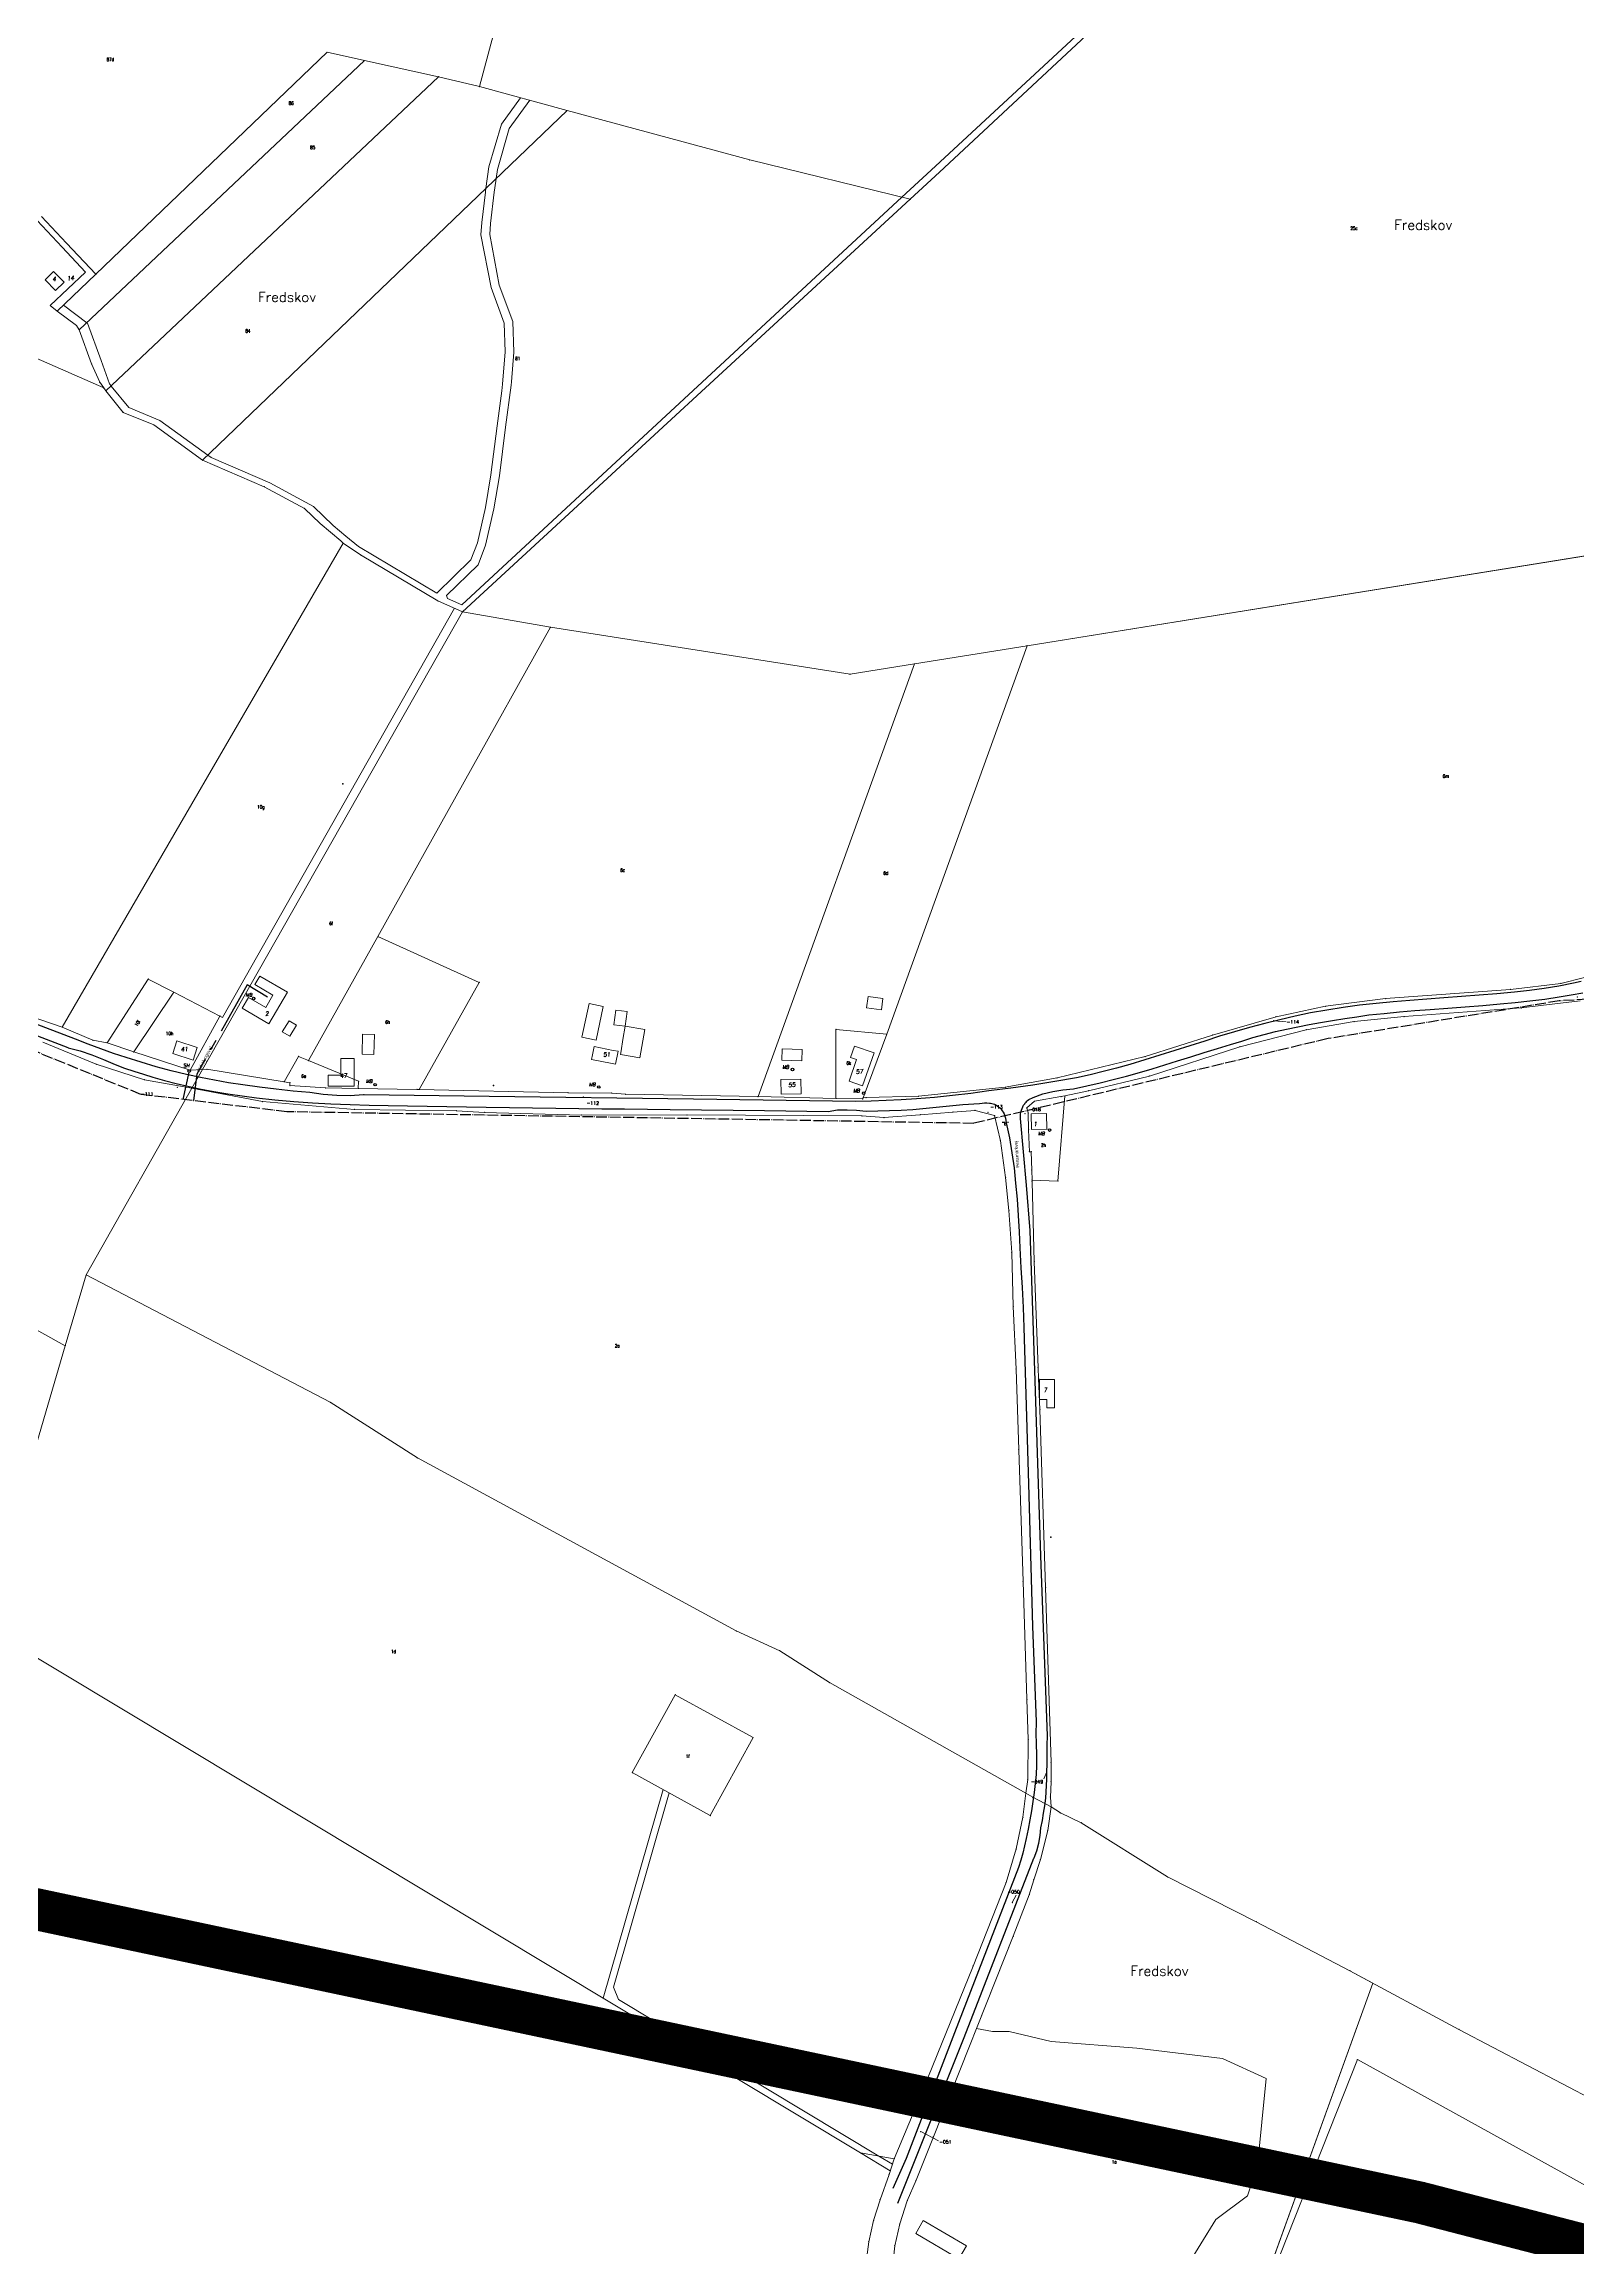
# Model space of a CAD drawing. Header units: millimetres. Extents: x 672113 to 680957, y 6130092 to 6137781.
# Drawn here: x 675608 to 676522, y 6132027 to 6133341 of the extents above; entities that cross this region are included whole.
import ezdxf

# ---------------------------------------------------------------- set-up
doc = ezdxf.new("R2010")
doc.units = ezdxf.units.MM
doc.header["$LTSCALE"] = 0.5
doc.linetypes.add('CENTERX2', pattern=[101.6, 63.5, -12.7, 12.7, -12.7])
doc.linetypes.add('VVS3', pattern=[16, 12.8, -1.6, 0, -1.6])
for name, color, linetype, lineweight in [('ADMN_GR', 1, 'Continuous', 5), ('bygning', 1, 'Continuous', 5), ('FREDSKOV', 1, 'Continuous', 5), ('FRSKOV_L', 1, 'Continuous', 5), ('OPTAGETVEJ', 1, 'Continuous', 5), ('skel', 142, 'Continuous', 5), ('SKELKREDS', 1, 'Continuous', 5), ('SKELPKT', 1, 'Continuous', 5), ('SKOV_TEKST', 1, 'Continuous', 5), ('STORMFALD', 1, 'Continuous', 5)]:
    doc.layers.add(name, color=color, linetype=linetype, lineweight=lineweight)
for name, color, linetype, lineweight, plot in [('FIKS_PILE', 9, 'Continuous', 5, False), ('FIKS_TEKST', 6, 'Continuous', 5, False), ('FIKSPUNKT', 1, 'Continuous', 5, False)]:
    doc.layers.add(name, color=color, linetype=linetype, lineweight=lineweight, plot=plot)
for name, color, linetype in [('Forsyningsområde', 100, 'Continuous'), ('Husnr', 3, 'Continuous'), ('MATRNR', 12, 'Continuous'), ('SL-Hovedvandledninger', 6, 'CENTERX2'), ('TF_V_---_Stikledning', 150, 'VVS3'), ('TF_V_---_Stophane', 3, 'Continuous'), ('TF_V_---_Tekst', 1, 'Continuous'), ('Vej', 7, 'Continuous'), ('Vejnavn', 9, 'Continuous')]:
    doc.layers.add(name, color=color, linetype=linetype)
doc.styles.add('Ariel', font='arial.ttf')
doc.styles.add('ROMANS', font='ROMANS')
doc.styles.get("Standard").update_dxf_attribs({"font": 'romans.shx', "width": 0.75})

# ---------------------------------------------------------------- blocks, each defined once
blk = doc.blocks.new('270554_270554.DWG_FMEBLOCK49')
at = {"layer": 'FIKS_PILE', "color": 6}
blk.add_line((5.3, -2.8), (-5.3, 2.8), dxfattribs=at)
blk = doc.blocks.new('270554_270554.DWG_FMEBLOCK50')
at = {"layer": 'FIKS_PILE', "color": 6}
blk.add_line((1.1, 2.2), (-1.1, -2.2), dxfattribs=at)
blk = doc.blocks.new('270557_270557.DWG_FMEBLOCK3')
at = {"layer": 'FIKS_PILE', "color": 6}
blk.add_line((3.7, -0.3), (-3.7, 0.3), dxfattribs=at)
blk = doc.blocks.new('270557_270557.DWG_FMEBLOCK5')
at = {"layer": 'FIKS_PILE', "color": 6}
blk.add_line((-0.9, -2.1), (0.9, 2.1), dxfattribs=at)

msp = doc.modelspace()

# ---------------------------------------------------------------- linework, layer by layer
at = {"layer": 'ADMN_GR', "color": 220}
for p, q in [((676238, 6133353.8), (676141.9, 6133264.2)), ((676238, 6133353.8), (676141.9, 6133264.2)), ((676141.9, 6133264.2), (676124.5, 6133248)), ((676141.9, 6133264.2), (676124.5, 6133248)), ((676124.5, 6133248), (675857.6, 6133002.1)), ((676124.5, 6133248), (675857.6, 6133002.1)), ((675857.6, 6133002.1), (675702.6, 6132729.4)), ((675857.6, 6133002.1), (675702.6, 6132729.4)), ((675696.3, 6132718.2), (675633.3, 6132606.9)), ((675696.3, 6132718.2), (675633.3, 6132606.9)), ((675702.6, 6132729.4), (675696.3, 6132718.2)), ((675702.6, 6132729.4), (675696.3, 6132718.2)), ((675633.3, 6132606.9), (675778.8, 6132531)), ((675633.3, 6132606.9), (675778.8, 6132531)), ((675778.8, 6132531), (675830.7, 6132497.8)), ((675778.8, 6132531), (675830.7, 6132497.8)), ((675830.7, 6132497.8), (676020.8, 6132394.7)), ((675830.7, 6132497.8), (676020.8, 6132394.7)), ((676020.8, 6132394.7), (676046.7, 6132382.9)), ((676020.8, 6132394.7), (676046.7, 6132382.9)), ((676046.7, 6132382.9), (676076.4, 6132363.9)), ((676046.7, 6132382.9), (676076.4, 6132363.9)), ((676076.4, 6132363.9), (676193.4, 6132297.9)), ((676076.4, 6132363.9), (676193.4, 6132297.9)), ((676193.4, 6132297.9), (676197.5, 6132295.5)), ((676193.4, 6132297.9), (676197.5, 6132295.5)), ((676197.5, 6132295.5), (676208.4, 6132289.8)), ((676197.5, 6132295.5), (676208.4, 6132289.8)), ((676208.4, 6132289.8), (676214, 6132286.2)), ((676208.4, 6132289.8), (676214, 6132286.2)), ((676214, 6132286.2), (676226.4, 6132280.3)), ((676214, 6132286.2), (676226.4, 6132280.3)), ((676226.4, 6132280.3), (676277.8, 6132248.1)), ((676226.4, 6132280.3), (676277.8, 6132248.1)), ((676277.8, 6132248.1), (676330.7, 6132221.3)), ((676277.8, 6132248.1), (676330.7, 6132221.3)), ((676330.7, 6132221.3), (676386.5, 6132192.1)), ((676330.7, 6132221.3), (676386.5, 6132192.1)), ((676386.5, 6132192.1), (676451.5, 6132157.2)), ((676386.5, 6132192.1), (676451.5, 6132157.2)), ((676451.5, 6132157.2), (676533.2, 6132114.1)), ((676451.5, 6132157.2), (676533.2, 6132114.1))]:
    msp.add_line(p, q, dxfattribs=at)
at = {"layer": 'bygning'}
for points in [[(675613.9, 6133204.9, 31.9), (675608.9, 6133199.9, 31.9), (675615.1, 6133193.6, 31.9), (675620.1, 6133198.6, 31.9)], [(675726.3, 6132765.9, 36.2), (675742.2, 6132756.6, 36.2), (675753.2, 6132775.4, 36.2), (675736.8, 6132785, 36.2), (675733.9, 6132780, 36.2), (675744.6, 6132773.7, 36.2), (675740.3, 6132766.2, 36.6), (675730, 6132772.2, 36.6)], [(676099.3, 6132772.9, 36.6), (676098.4, 6132766.1, 36.6), (676107.3, 6132764.9, 36.6), (676108.2, 6132771.7, 36.6)], [(675750.2, 6132751.7, 35.7), (675754.6, 6132749.1, 35.7), (675758.6, 6132755.7, 35.7), (675754.2, 6132758.3, 35.7)], [(675937.3, 6132746.7, 39.9), (675941.5, 6132766.8, 39.9), (675933.1, 6132768.6, 39.5), (675928.8, 6132748.5, 39.5)], [(675947.8, 6132756, 38.8), (675954.5, 6132755.1, 39.2), (675955.7, 6132763.8, 38.8), (675949, 6132764.7, 38.8)], [(675697, 6132734.9, 40.6), (675699.5, 6132742.5, 40.6), (675687.3, 6132746.4, 38.6), (675684.9, 6132738.8, 38.8)], [(675798, 6132750.3, 37.4), (675797.7, 6132738.5, 37.4), (675804.7, 6132738.2, 37.4), (675805.1, 6132750.1, 37.4)], [(675963.3, 6132736.2, 40.3), (675966.2, 6132753.1, 40.3), (675954.5, 6132755.1, 39.2), (675953.2, 6132747.2, 39.2), (675952.1, 6132740.5, 39.2), (675951.7, 6132738.2, 39.2)], [(675777.6, 6132719.3, 38.4), (675793, 6132719.3, 38.5), (675793, 6132735.8, 37.2), (675785, 6132735.8, 37.3), (675785, 6132726, 37.8), (675777.6, 6132726, 37.8)], [(675945.9, 6132733.1, 39.9), (675948.7, 6132732.5, 39.9), (675950.3, 6132740.2, 39.9), (675947.4, 6132740.7, 39.9), (675936.1, 6132743, 39.9), (675935.1, 6132738, 39.9), (675934.5, 6132735.3, 39.9)], [(676059.8, 6132734.4, 39.1), (676060.1, 6132741.3, 39.1), (676048.2, 6132741.7, 38.7), (676048, 6132734.8, 38.7)], [(676096.1, 6132719.6, 38.5), (676102.9, 6132739.3, 37.6), (676091.2, 6132743.3, 37), (676088.8, 6132736.4, 37.3), (676092.5, 6132735.2, 40.2), (676088, 6132722.4, 37.9)], [(676059.4, 6132714.8, 39.3), (676059.3, 6132723.5, 39.3), (676047.4, 6132723.4, 39.3), (676047.5, 6132714.7, 39.3)], [(676196.6, 6132702.9, 36.7), (676196.7, 6132693.6, 36.6), (676205.8, 6132693.7, 36.7), (676205.7, 6132703, 36.7)], [(676210.4, 6132544.6, 35.4), (676201.4, 6132544.5, 35.3), (676201.5, 6132532.7, 35.3), (676205.8, 6132532.7, 35.3), (676205.8, 6132527.6, 35.3), (676210.4, 6132527.6, 35.3)], [(676153.4, 6132020.5, 52.9), (676157.9, 6132028.2, 52.9), (676132.2, 6132043.3, 52.9), (676127.7, 6132035.5, 52.9)]]:
    msp.add_polyline3d(points, close=True, dxfattribs=at)
at = {"layer": 'FIKSPUNKT', "color": 6}
for p in [(676522.1, 6132772.5), (676341.1, 6132758.4), (675687.6, 6132718.7), (675929.6, 6132713), (676170.9, 6132703.8), (676192.8, 6132702.9), (676205.8, 6132310.7), (676185.3, 6132232.8), (676130.6, 6132096.2)]:
    msp.add_point(p, dxfattribs=at)
at = {"layer": 'Forsyningsområde', "const_width": 25}
msp.add_lwpolyline([(673980.5, 6132210.5), (674229, 6132096.8), (674510.8, 6132101.5), (674742.8, 6132127.8), (674981.4, 6132168.2), (675119.3, 6132205.4), (675260.5, 6132244.8), (675488.5, 6132253.2), (676428.1, 6132054), (677046.7, 6131893.8), (677073.1, 6131888.6), (677368.4, 6131812.8), (677638.5, 6131738)], dxfattribs=at)
at = {"layer": 'FREDSKOV', "color": 7}
for points in [[(675857.6, 6133002.1), (675910.1, 6132992.9), (676088.6, 6132964.9), (676126.9, 6132971.1), (676194.1, 6132981.9), (676587.8, 6133045.3), (676619.1, 6133157.9), (676719.3, 6133275.9), (676720.3, 6133354.5), (676702.8, 6133412.9), (676730, 6133481.8), (676388.1, 6133493.1), (676333.9, 6133442.9), (676238, 6133353.8), (676141.9, 6133264.2), (676124.5, 6133248)], [(675645.1, 6133133.8), (675655.4, 6133121), (675673.7, 6133113.5), (675702.7, 6133092.5), (675919.9, 6133300.9), (675867.8, 6133315.2), (675843.3, 6133321)], [(676164, 6132157.7), (676173.5, 6132155.9), (676183.5, 6132155.9), (676208.5, 6132149.9), (676259.5, 6132145.9), (676310.5, 6132139.9), (676336.5, 6132127.9), (676331.5, 6132075.9), (676325.5, 6132057.9), (676306.5, 6132043.9), (676263.5, 6131973.9), (676296.5, 6131897.9), (676400.2, 6132184.8), (676386.5, 6132192.1), (676330.7, 6132221.3), (676277.8, 6132248.1), (676226.4, 6132280.3), (676214, 6132286.2), (676208.4, 6132289.8), (676206.4, 6132275.8), (676202, 6132258.4), (676198.1, 6132246.4), (676195.4, 6132237.4), (676185.9, 6132212.7)]]:
    msp.add_lwpolyline(points, close=True, dxfattribs=at)
at = {"layer": 'FRSKOV_L', "color": 64, "true_color": 0x5fa000}
for p, q in [((676238, 6133353.8), (676141.9, 6133264.2)), ((675843.3, 6133321), (675645.1, 6133133.8)), ((675867.8, 6133315.2), (675843.3, 6133321)), ((675919.9, 6133300.9), (675867.8, 6133315.2)), ((675702.7, 6133092.5), (675919.9, 6133300.9)), ((676141.9, 6133264.2), (676124.5, 6133248)), ((676124.5, 6133248), (675857.6, 6133002.1)), ((675645.1, 6133133.8), (675655.4, 6133121)), ((675655.4, 6133121), (675673.7, 6133113.5)), ((675673.7, 6133113.5), (675702.7, 6133092.5)), ((676194.1, 6132981.9), (676587.8, 6133045.3)), ((675857.6, 6133002.1), (675910.1, 6132992.9)), ((675910.1, 6132992.9), (676088.6, 6132964.9)), ((676126.9, 6132971.1), (676194.1, 6132981.9)), ((676088.6, 6132964.9), (676126.9, 6132971.1)), ((676208.4, 6132289.8), (676206.4, 6132275.8)), ((676214, 6132286.2), (676208.4, 6132289.8)), ((676226.4, 6132280.3), (676214, 6132286.2)), ((676206.4, 6132275.8), (676202, 6132258.4)), ((676277.8, 6132248.1), (676226.4, 6132280.3)), ((676202, 6132258.4), (676198.1, 6132246.4)), ((676198.1, 6132246.4), (676195.4, 6132237.4)), ((676330.7, 6132221.3), (676277.8, 6132248.1)), ((676195.4, 6132237.4), (676185.9, 6132212.7)), ((676386.5, 6132192.1), (676330.7, 6132221.3)), ((676185.9, 6132212.7), (676164, 6132157.7)), ((676296.5, 6131897.9), (676400.2, 6132184.8)), ((676400.2, 6132184.8), (676386.5, 6132192.1)), ((676164, 6132157.7), (676173.5, 6132155.9)), ((676173.5, 6132155.9), (676183.5, 6132155.9)), ((676183.5, 6132155.9), (676208.5, 6132149.9)), ((676208.5, 6132149.9), (676259.5, 6132145.9)), ((676259.5, 6132145.9), (676310.5, 6132139.9)), ((676310.5, 6132139.9), (676336.5, 6132127.9)), ((676336.5, 6132127.9), (676331.5, 6132075.9)), ((676331.5, 6132075.9), (676325.5, 6132057.9)), ((676325.5, 6132057.9), (676306.5, 6132043.9)), ((676306.5, 6132043.9), (676263.5, 6131973.9))]:
    msp.add_line(p, q, dxfattribs=at)
at = {"layer": 'OPTAGETVEJ', "color": 8}
for p, q in [((676233.6, 6133354.9), (676137, 6133265.4)), ((675880.8, 6133292.8), (675892.2, 6133308.5)), ((675885.5, 6133290.2), (675897.7, 6133307)), ((675880.8, 6133292.8), (675873.3, 6133267.3)), ((675885.5, 6133290.2), (675878.4, 6133265.8)), ((675873.3, 6133267.3), (675871.6, 6133254.5)), ((675877.4, 6133258.8), (675876.5, 6133252.2)), ((675877.6, 6133260.3), (675877.4, 6133258.8)), ((675878.4, 6133265.8), (675877.6, 6133260.3)), ((676137, 6133265.4), (676119.5, 6133249.2)), ((676119.5, 6133249.2), (675857.1, 6133006.3)), ((675871.3, 6133252.3), (675869.2, 6133234.2)), ((675871.4, 6133253.1), (675871.3, 6133252.3)), ((675871.6, 6133254.5), (675871.4, 6133253.1)), ((675876.5, 6133252.2), (675874.3, 6133233.5)), ((675619, 6133219.4), (675604.1, 6133235.3)), ((675869.2, 6133234.2), (675868.6, 6133226.9)), ((675874.3, 6133233.5), (675873.8, 6133227.1)), ((675632.9, 6133204.6), (675619, 6133219.4)), ((675868.6, 6133226.9), (675874.6, 6133195.4)), ((675873.8, 6133227.1), (675879.5, 6133196.8)), ((675632.9, 6133204.6), (675611.8, 6133184.6)), ((675874.6, 6133195.4), (675882.5, 6133174.2)), ((675879.5, 6133196.8), (675887.5, 6133175.2)), ((675616.1, 6133181.4), (675611.8, 6133184.6)), ((675633.6, 6133174.4), (675619.8, 6133184.8)), ((675633.7, 6133174.4), (675633.6, 6133174.4)), ((675634.1, 6133174.1), (675633.7, 6133174.4)), ((675642.2, 6133151.9), (675634.1, 6133174.1)), ((675882.5, 6133174.2), (675883.1, 6133157)), ((675887.5, 6133175.2), (675888.2, 6133156.9)), ((675647.2, 6133138), (675642.2, 6133151.9)), ((675883.1, 6133157), (675881.5, 6133137.8)), ((675888.2, 6133156.9), (675886.8, 6133139.2)), ((675648.2, 6133136.8), (675647.2, 6133138)), ((675886.8, 6133139.2), (675886.6, 6133137.3)), ((675648.2, 6133136.7), (675648.2, 6133136.8)), ((675658.7, 6133123.8), (675648.2, 6133136.7)), ((675881, 6133133.9), (675878.2, 6133112.9)), ((675881.5, 6133137.8), (675881, 6133133.9)), ((675886.6, 6133137.3), (675883.2, 6133112.2)), ((675677.2, 6133116.2), (675658.7, 6133123.8)), ((675705.8, 6133095.5), (675677.2, 6133116.2)), ((675878.2, 6133112.9), (675874.5, 6133083.8)), ((675883.2, 6133112.2), (675879.6, 6133083.1)), ((675707.8, 6133094), (675705.8, 6133095.4)), ((675742.7, 6133079), (675707.8, 6133094)), ((675768.8, 6133064.9), (675742.7, 6133079)), ((675874.5, 6133083.8), (675871.3, 6133064.3)), ((675879.6, 6133083.1), (675876.3, 6133063.4)), ((675780.5, 6133053.6), (675768.8, 6133064.9)), ((675871.3, 6133064.3), (675866.5, 6133043.3)), ((675876.3, 6133063.4), (675871.4, 6133041.9)), ((675788, 6133047.3), (675780.5, 6133053.6)), ((675795.7, 6133041), (675788, 6133047.3)), ((675842.2, 6133013.3), (675795.7, 6133041)), ((675862.6, 6133033.1), (675842.2, 6133013.3)), ((675866.5, 6133043.3), (675862.6, 6133033.1)), ((675871.4, 6133041.9), (675867, 6133030.2)), ((675867, 6133030.2), (675848.1, 6133011.9)), ((675848.1, 6133011.9), (675848.6, 6133010.1)), ((675857.1, 6133006.3), (675848.6, 6133010.1)), ((675852.8, 6133004.2), (675714.5, 6132760.4)), ((675714.5, 6132760.4), (675713, 6132761.2)), ((675977.1, 6132300.2), (675941.5, 6132175.7)), ((675947.6, 6132182.4), (675980.7, 6132298.2)), ((675947.6, 6132182.4), (675950.5, 6132174.9)), ((675950.5, 6132174.9), (676105.7, 6132081.7)), ((676094.9, 6132083.5), (676112.5, 6132072.9)), ((676113.8, 6132076.8), (676105.7, 6132081.7))]:
    msp.add_line(p, q, dxfattribs=at)
at = {"layer": 'skel', "color": 40}
for p, q in [((675867.8, 6133315.2), (675886.2, 6133384.8)), ((675776.9, 6133335.6), (675639.1, 6133203.3)), ((675799.1, 6133330.7), (675776.9, 6133335.6)), ((675799.1, 6133330.7), (675629.1, 6133170.2)), ((675843.3, 6133321), (675799.1, 6133330.7)), ((675843.3, 6133321), (675645.1, 6133133.8)), ((675843.3, 6133321), (675867.8, 6133315.2)), ((675919.9, 6133300.9), (675867.8, 6133315.2)), ((675919.9, 6133300.9), (675702.7, 6133092.5)), ((676028.8, 6133271.5), (675919.9, 6133300.9)), ((676124.5, 6133248), (676028.8, 6133271.5)), ((675621.5, 6133221.9), (675606.7, 6133237.7)), ((675639.1, 6133203.3), (675621.5, 6133221.9)), ((675639.1, 6133203.3), (675616.1, 6133181.4)), ((675627.5, 6133172.8), (675616.1, 6133181.4)), ((675565.1, 6133170.1), (675643.8, 6133135.6)), ((675629.1, 6133170.2), (675627.5, 6133172.8)), ((675636.5, 6133149.9), (675629.1, 6133170.2)), ((675641.4, 6133138.9), (675636.5, 6133149.9)), ((675643.8, 6133135.6), (675641.4, 6133138.9)), ((675645.1, 6133133.8), (675643.8, 6133135.6)), ((675655.4, 6133121), (675645.1, 6133133.8)), ((675673.7, 6133113.5), (675655.4, 6133121)), ((675702.7, 6133092.5), (675673.7, 6133113.5)), ((675739.4, 6133076.7), (675702.7, 6133092.5)), ((675763.4, 6133063.7), (675739.4, 6133076.7)), ((675772.7, 6133054.8), (675763.4, 6133063.7)), ((675785, 6133044.5), (675772.7, 6133054.8)), ((675786.4, 6133043.1), (675619, 6132754.6)), ((675786.4, 6133043.1), (675785, 6133044.5)), ((675796.9, 6133036), (675786.4, 6133043.1)), ((675842.9, 6133008.6), (675796.9, 6133036)), ((676587.8, 6133045.3), (676194.1, 6132981.9)), ((675857.6, 6133002.1), (675842.9, 6133008.6)), ((675910.1, 6132992.9), (675857.6, 6133002.1)), ((675807.2, 6132808.5), (675910.1, 6132992.9)), ((676088.6, 6132964.9), (675910.1, 6132992.9)), ((676110.5, 6132750.3), (676194.1, 6132981.9)), ((676194.1, 6132981.9), (676126.9, 6132971.1)), ((676033.8, 6132713.2), (676126.9, 6132971.1)), ((676126.9, 6132971.1), (676088.6, 6132964.9)), ((675765.8, 6132734.6), (675807.2, 6132808.5)), ((675867.6, 6132781.2), (675807.2, 6132808.5)), ((676512.3, 6132780.6), (676540.4, 6132787.7)), ((675670.3, 6132783.2), (675645.8, 6132745.3)), ((675685.5, 6132775.4), (675661.7, 6132739.8)), ((675685.5, 6132775.4), (675670.3, 6132783.2)), ((675713, 6132761.2), (675685.5, 6132775.4)), ((675831.8, 6132717.4), (675867.6, 6132781.2)), ((676372, 6132767), (676407.8, 6132771.6)), ((676407.8, 6132771.6), (676482.3, 6132777)), ((676482.3, 6132777), (676512.3, 6132780.6)), ((675619, 6132754.6), (675577.7, 6132768.6)), ((675695.2, 6132728.9), (675713, 6132761.2)), ((676304.7, 6132749.8), (676342.5, 6132760.8)), ((676342.5, 6132760.8), (676372, 6132767)), ((676389, 6132757.9), (676360.5, 6132753)), ((676418.8, 6132760.9), (676389, 6132757.9)), ((676488.6, 6132766), (676418.8, 6132760.9)), ((676523.8, 6132770.2), (676488.6, 6132766)), ((675607.5, 6132745.6), (675639.3, 6132732.4)), ((675637.3, 6132746.7), (675619, 6132754.6)), ((675645.8, 6132745.3), (675637.3, 6132746.7)), ((675661.7, 6132739.8), (675645.8, 6132745.3)), ((676080.2, 6132712.1), (676080.2, 6132753.2)), ((676080.2, 6132753.2), (676110.5, 6132750.3)), ((676096.4, 6132712.5), (676110.5, 6132750.3)), ((676264.4, 6132737), (676304.7, 6132749.8)), ((676360.5, 6132753), (676320.9, 6132742.9)), ((675639.3, 6132732.4), (675668, 6132723.2)), ((675695.2, 6132728.9), (675661.7, 6132739.8)), ((675759.9, 6132737.1), (675751.3, 6132722)), ((675765.8, 6132734.6), (675759.9, 6132737.1)), ((675795.7, 6132722.3), (675765.8, 6132734.6)), ((676212, 6132724.3), (676264.4, 6132737)), ((676320.9, 6132742.9), (676267, 6132725.4)), ((675668, 6132723.2), (675696.3, 6132718.2)), ((675702.6, 6132729.4), (675695.2, 6132728.9)), ((675696.3, 6132718.2), (675700.4, 6132717.4)), ((675705.3, 6132729.5), (675702.6, 6132729.4)), ((675705.3, 6132729.5), (675751.3, 6132722)), ((675751.3, 6132722), (675754.7, 6132721.4)), ((675754.7, 6132721.4), (675754.7, 6132719.7)), ((675754.7, 6132719.7), (675776, 6132718.3)), ((675776, 6132718.3), (675795.5, 6132718)), ((675795.5, 6132718), (675795.7, 6132722.3)), ((675795.5, 6132718), (675830.4, 6132717.4)), ((676129.3, 6132713.4), (676181.1, 6132718.7)), ((676181.1, 6132718.7), (676212, 6132724.3)), ((676267, 6132725.4), (676230.8, 6132716.6)), ((675700.4, 6132717.4), (675738.4, 6132710.2)), ((675738.4, 6132710.2), (675793.2, 6132705.5)), ((675793.2, 6132705.5), (675854, 6132704.7)), ((675830.4, 6132717.4), (675831.8, 6132717.4)), ((675831.8, 6132717.4), (675920.5, 6132715.5)), ((675854, 6132704.7), (675870.8, 6132703.7)), ((675946.6, 6132715.3), (675920.5, 6132715.5)), ((675954.9, 6132714.6), (675946.6, 6132715.3)), ((675954.9, 6132714.6), (676033.8, 6132713.2)), ((676033.8, 6132713.2), (676080.2, 6132712.1)), ((676080.2, 6132712.1), (676096.1, 6132711.8)), ((676096.4, 6132712.5), (676096.1, 6132711.8)), ((676098.1, 6132712.6), (676096.4, 6132712.5)), ((676129.3, 6132713.4), (676098.1, 6132712.6)), ((676149.9, 6132703.9), (676163.1, 6132704.9)), ((676163.1, 6132704.9), (676174.7, 6132701.8)), ((676193.9, 6132706.4), (676198.5, 6132710.4)), ((676194.8, 6132703.4), (676193.9, 6132706.4)), ((676198.5, 6132710.4), (676214.3, 6132713.2)), ((676216.6, 6132713.6), (676212.5, 6132662.8)), ((676214.3, 6132713.2), (676216.6, 6132713.6)), ((676216.6, 6132713.6), (676230.8, 6132716.6)), ((675870.8, 6132703.7), (675928.5, 6132702.1)), ((675928.5, 6132702.1), (675991.5, 6132702.2)), ((675991.5, 6132702.2), (676095.7, 6132701.6)), ((676095.7, 6132701.6), (676108.8, 6132700.7)), ((676108.8, 6132700.7), (676130.4, 6132702.3)), ((676130.4, 6132702.3), (676149.9, 6132703.9)), ((676174.7, 6132701.8), (676178.2, 6132686.8)), ((676195, 6132693.4), (676194.8, 6132703.4)), ((676195.5, 6132680.3), (676195, 6132693.4)), ((676178.2, 6132686.8), (676181.3, 6132664.9)), ((676196.6, 6132680.3), (676195.5, 6132680.3)), ((676196.9, 6132669.4), (676196.6, 6132680.3)), ((676197.1, 6132663.4), (676196.9, 6132669.4)), ((676181.3, 6132664.9), (676183.3, 6132645.2)), ((676212.5, 6132662.8), (676197.1, 6132663.4)), ((676197.1, 6132663.4), (676197.1, 6132662.4)), ((676197.1, 6132662.4), (676198.4, 6132614.9)), ((676183.3, 6132645.2), (676185, 6132620.3)), ((675620.8, 6132564.7), (675523.1, 6132618.6)), ((676185, 6132620.3), (676185.9, 6132588)), ((676198.4, 6132614.9), (676200.7, 6132551.5)), ((675633.3, 6132606.9), (675620.8, 6132564.7)), ((676185.9, 6132588), (676187.5, 6132550.7)), ((675571.9, 6132397.8), (675620.8, 6132564.7)), ((676187.5, 6132550.7), (676189.1, 6132502.7)), ((676200.7, 6132551.5), (676201, 6132545.2)), ((676201, 6132545.2), (676201.7, 6132526.6)), ((676201.7, 6132526.6), (676205.1, 6132420.6)), ((676189.1, 6132502.7), (676191.7, 6132424.1)), ((676191.7, 6132424.1), (676194, 6132354)), ((676205.1, 6132420.6), (676208.4, 6132316.3)), ((676094.9, 6132083.5), (675571.9, 6132397.8)), ((675958.8, 6132310.2), (675984.4, 6132356.6)), ((675984.4, 6132356.6), (676030.8, 6132331.1)), ((676194, 6132354), (676194.8, 6132329.9)), ((676030.8, 6132331.1), (676005.3, 6132284.6)), ((676194.8, 6132329.9), (676194.5, 6132306.1)), ((676208.4, 6132316.3), (676208.4, 6132304.8)), ((676005.3, 6132284.6), (675958.8, 6132310.2)), ((676193.4, 6132297.9), (676191.6, 6132283.6)), ((676194.5, 6132306.1), (676193.4, 6132297.9)), ((676208.4, 6132304.8), (676208, 6132295.6)), ((676208.4, 6132289.8), (676206.4, 6132275.8)), ((676208, 6132295.6), (676208.4, 6132289.8)), ((676191.6, 6132283.6), (676187.6, 6132264.7)), ((676206.4, 6132275.8), (676202, 6132258.4)), ((676187.6, 6132264.7), (676181.6, 6132244.7)), ((676202, 6132258.4), (676198.1, 6132246.4)), ((676181.6, 6132244.7), (676161.9, 6132194.9)), ((676198.1, 6132246.4), (676195.4, 6132237.4)), ((676195.4, 6132237.4), (676185.9, 6132212.7)), ((676138.3, 6132093.2), (676185.9, 6132212.7)), ((676161.9, 6132194.9), (676129.8, 6132115.6)), ((676391, 6132139.2), (676341, 6132012.9)), ((676564.8, 6132043.2), (676391, 6132139.2)), ((676129.8, 6132115.6), (676114.9, 6132080.1)), ((676138.3, 6132093.2), (676127.9, 6132067.3)), ((676094.9, 6132083.5), (676114.9, 6132080.1)), ((676114.9, 6132080.1), (676111.8, 6132070.7)), ((676111.8, 6132070.7), (676106.5, 6132055.6)), ((676127.9, 6132067.3), (676122.7, 6132055)), ((676106.5, 6132055.6), (676102.6, 6132043.2)), ((676122.7, 6132055), (676118.2, 6132041.2)), ((676102.6, 6132043.2), (676099.7, 6132030.6)), ((676118.2, 6132041.2), (676115.2, 6132028.2)), ((676099.7, 6132030.6), (676098.1, 6132018.6)), ((676115.2, 6132028.2), (676113, 6132007.9))]:
    msp.add_line(p, q, dxfattribs=at)
at = {"layer": 'SKELKREDS', "color": 250, "true_color": 0x333333}
for p in [(675867.8, 6133315.2), (675616.1, 6133181.4), (675627.5, 6133172.8), (675629.1, 6133170.2), (675636.5, 6133149.9), (675641.4, 6133138.9), (675643.8, 6133135.6), (676407.8, 6132771.6), (676482.3, 6132777), (676512.3, 6132780.6), (676342.5, 6132760.8), (676372, 6132767), (676389, 6132757.9), (676418.8, 6132760.9), (676488.6, 6132766), (675619, 6132754.6), (675637.3, 6132746.7), (676304.7, 6132749.8), (676360.5, 6132753), (675639.3, 6132732.4), (676264.4, 6132737), (676320.9, 6132742.9), (675668, 6132723.2), (675695.2, 6132728.9), (675705.3, 6132729.5), (675754.7, 6132721.4), (675754.7, 6132719.7), (675776, 6132718.3), (676181.1, 6132718.7), (676212, 6132724.3), (676267, 6132725.4), (675700.4, 6132717.4), (675738.4, 6132710.2), (675793.2, 6132705.5), (675830.4, 6132717.4), (675854, 6132704.7), (675920.5, 6132715.5), (675954.9, 6132714.6), (676033.8, 6132713.2), (676096.1, 6132711.8), (676098.1, 6132712.6), (676129.3, 6132713.4), (676163.1, 6132704.9), (676193.9, 6132706.4), (676198.5, 6132710.4), (676214.3, 6132713.2), (676216.6, 6132713.6), (676230.8, 6132716.6), (675870.8, 6132703.7), (675928.5, 6132702.1), (675991.5, 6132702.2), (676095.7, 6132701.6), (676108.8, 6132700.7), (676130.4, 6132702.3), (676149.9, 6132703.9), (676174.7, 6132701.8), (676194.8, 6132703.4), (676195, 6132693.4), (676178.2, 6132686.8), (676195.5, 6132680.3), (676196.6, 6132680.3), (676196.9, 6132669.4), (676181.3, 6132664.9), (676197.1, 6132663.4), (676197.1, 6132662.4), (676212.5, 6132662.8), (676183.3, 6132645.2), (676185, 6132620.3), (676198.4, 6132614.9), (676185.9, 6132588), (676187.5, 6132550.7), (676200.7, 6132551.5), (676201, 6132545.2), (676201.7, 6132526.6), (676189.1, 6132502.7), (676191.7, 6132424.1), (676205.1, 6132420.6), (675984.4, 6132356.6), (676194, 6132354), (676030.8, 6132331.1), (676194.8, 6132329.9), (676208.4, 6132316.3), (675958.8, 6132310.2), (676194.5, 6132306.1), (676208.4, 6132304.8), (676005.3, 6132284.6), (676208, 6132295.6), (676208.4, 6132289.8), (676208.4, 6132289.8), (676191.6, 6132283.6), (676206.4, 6132275.8), (676187.6, 6132264.7), (676202, 6132258.4), (676181.6, 6132244.7), (676198.1, 6132246.4), (676195.4, 6132237.4), (676185.9, 6132212.7), (676161.9, 6132194.9), (676391, 6132139.2), (676129.8, 6132115.6), (676138.3, 6132093.2), (676094.9, 6132083.5), (676114.9, 6132080.1), (676111.8, 6132070.7), (676127.9, 6132067.3), (676106.5, 6132055.6), (676122.7, 6132055), (676102.6, 6132043.2), (676118.2, 6132041.2), (676099.7, 6132030.6), (676115.2, 6132028.2)]:
    msp.add_point(p, dxfattribs=at)
at = {"layer": 'SKELPKT', "color": 253, "true_color": 0x999999}
for p in [(675776.9, 6133335.6), (675799.1, 6133330.7), (675843.3, 6133321), (675919.9, 6133300.9), (676028.8, 6133271.5), (676141.9, 6133264.2), (676141.9, 6133264.2), (676124.5, 6133248), (676124.5, 6133248), (675621.5, 6133221.9), (675639.1, 6133203.3), (675645.1, 6133133.8), (675655.4, 6133121), (675673.7, 6133113.5), (675702.7, 6133092.5), (675739.4, 6133076.7), (675763.4, 6133063.7), (675772.7, 6133054.8), (675785, 6133044.5), (675786.4, 6133043.1), (675796.9, 6133036), (675842.9, 6133008.6), (675857.6, 6133002.1), (675857.6, 6133002.1), (675910.1, 6132992.9), (676194.1, 6132981.9), (676126.9, 6132971.1), (676088.6, 6132964.9), (675807.2, 6132808.5), (675670.3, 6132783.2), (675685.5, 6132775.4), (675867.6, 6132781.2), (675713, 6132761.2), (675645.8, 6132745.3), (676080.2, 6132753.2), (676110.5, 6132750.3), (675661.7, 6132739.8), (675759.9, 6132737.1), (675765.8, 6132734.6), (675696.3, 6132718.2), (675696.3, 6132718.2), (675702.6, 6132729.4), (675702.6, 6132729.4), (675751.3, 6132722), (675795.5, 6132718), (675795.7, 6132722.3), (675831.8, 6132717.4), (675946.6, 6132715.3), (676080.2, 6132712.1), (676096.4, 6132712.5), (675633.3, 6132606.9), (675633.3, 6132606.9), (675620.8, 6132564.7), (675778.8, 6132531), (675778.8, 6132531), (675830.7, 6132497.8), (675830.7, 6132497.8), (676020.8, 6132394.7), (676020.8, 6132394.7), (676046.7, 6132382.9), (676046.7, 6132382.9), (676076.4, 6132363.9), (676076.4, 6132363.9), (676193.4, 6132297.9), (676193.4, 6132297.9), (676197.5, 6132295.5), (676197.5, 6132295.5), (676214, 6132286.2), (676214, 6132286.2), (676226.4, 6132280.3), (676226.4, 6132280.3), (676277.8, 6132248.1), (676277.8, 6132248.1), (676330.7, 6132221.3), (676330.7, 6132221.3), (676386.5, 6132192.1), (676386.5, 6132192.1), (676451.5, 6132157.2), (676451.5, 6132157.2)]:
    msp.add_point(p, dxfattribs=at)
at = {"layer": 'SL-Hovedvandledninger'}
msp.add_line((675694.5, 6132727.7, 40.6), (675690.9, 6132711.5), dxfattribs=at)
msp.add_lwpolyline([(675741.4, 6132772.5), (675729.3, 6132779.8), (675699.2, 6132726.5), (675697.3, 6132710.8)], dxfattribs=at)
at = {"layer": 'STORMFALD', "color": 7}
msp.add_lwpolyline([(675673.7, 6133113.5), (675702.7, 6133092.5), (675919.9, 6133300.9), (675867.8, 6133315.2), (675843.3, 6133321), (675645.1, 6133133.8), (675655.4, 6133121)], close=True, dxfattribs=at)
at = {"layer": 'TF_V_---_Stikledning'}
for points in [[(676511.2, 6132770.2), (676373.5, 6132747.7), (676162.3, 6132697.2), (675752.8, 6132704.1), (675665.8, 6132714.5), (675366.7, 6132836.4)], [(676837.5, 6132693.1), (676769.7, 6132734.8), (676754.4, 6132748.2), (676718.7, 6132781.3), (676706.8, 6132788.8), (676695.3, 6132791.5), (676647.7, 6132790.8), (676647.6, 6132780.2), (676584.8, 6132774.4), (676511.2, 6132770.2)]]:
    msp.add_lwpolyline(points, dxfattribs=at)
at = {"layer": 'TF_V_---_Stophane'}
for centre in [(675733.1, 6132771.6, 36.6), (675694.7, 6132728.4, 40.6), (675805.5, 6132720.3), (675938.8, 6132718.9), (676054.3, 6132729.3, 39.3), (676096.7, 6132715.2, 38.7), (676207.5, 6132693.2, 36.7)]:
    msp.add_circle(centre, 0.75, dxfattribs=at)
at = {"layer": 'Vej', "linetype": 'Continuous'}
for points in [[(675627, 6132747.3), (675577.9, 6132766.1), (675519.4, 6132788.5), (675445.4, 6132816.8)], [(675509.6, 6132785.6), (675568.9, 6132762.8), (675622.4, 6132742.4)], [(676524.3, 6132781.7), (676519.7, 6132780.7), (676511, 6132779), (676502.2, 6132777.6), (676493.5, 6132776.5), (676484.6, 6132775.5), (676474.1, 6132774.5), (676463.6, 6132773.6), (676453, 6132772.8), (676442.5, 6132772), (676432.4, 6132771.3), (676422.3, 6132770.5), (676412.2, 6132769.7), (676402.2, 6132768.7), (676392.3, 6132767.6), (676382.5, 6132766.2), (676372.7, 6132764.7), (676363, 6132763), (676353.9, 6132761.1), (676344.8, 6132759), (676335.7, 6132756.8), (676326.7, 6132754.4), (676317.8, 6132751.8), (676308.8, 6132749.1), (676300, 6132746.3), (676291.1, 6132743.5), (676282.2, 6132740.6), (676273.2, 6132737.8), (676264.3, 6132735), (676255.3, 6132732.3), (676247.4, 6132730.2), (676239.5, 6132728.1), (676231.6, 6132726.2), (676223.6, 6132724.4), (676210.6, 6132722.1), (676197.6, 6132720), (676184.5, 6132718.2), (676171.3, 6132716.5), (676160.5, 6132715.1), (676149.7, 6132713.8), (676138.9, 6132712.7), (676128.1, 6132711.8), (676119.1, 6132711.2), (676110.1, 6132710.8), (676101.1, 6132710.4), (676092.1, 6132710.3)], [(676190.2, 6132700.1), (676190.2, 6132700.3), (676190.1, 6132701.5), (676190.1, 6132702.7), (676190.3, 6132703.8), (676190.7, 6132705), (676191.1, 6132706), (676191.5, 6132707), (676192, 6132708), (676192.7, 6132708.9), (676193, 6132709.4), (676193.5, 6132709.9), (676194, 6132710.4), (676194.4, 6132710.8), (676195.2, 6132711.4), (676196, 6132711.9), (676196.9, 6132712.3), (676197.8, 6132712.7), (676203.5, 6132714.8), (676209.4, 6132716.2), (676215.5, 6132717.1), (676221.7, 6132717.7), (676229.7, 6132719.5), (676237.6, 6132721.4), (676245.5, 6132723.3), (676253.3, 6132725.4), (676261, 6132727.5), (676268.6, 6132729.7), (676276.2, 6132732), (676283.8, 6132734.4), (676291.7, 6132736.9), (676299.6, 6132739.4), (676307.5, 6132741.9), (676315.4, 6132744.3), (676322, 6132746.3), (676328.7, 6132748.3), (676335.4, 6132750.1), (676342.1, 6132751.9), (676348.8, 6132753.4), (676355.5, 6132754.8), (676362.2, 6132756.2), (676369, 6132757.4), (676376.2, 6132758.6), (676383.4, 6132759.8), (676390.6, 6132760.8), (676397.8, 6132761.8), (676406.9, 6132762.7), (676416.1, 6132763.6), (676425.2, 6132764.4), (676434.3, 6132765.1), (676444.8, 6132765.9), (676455.2, 6132766.6), (676465.7, 6132767.5), (676476.1, 6132768.4), (676485, 6132769.2), (676493.8, 6132770.2), (676502.6, 6132771.3), (676511.3, 6132772.6), (676518.4, 6132773.8), (676525.3, 6132775.1)], [(675798.9, 6132714.2), (675798.5, 6132714.2), (675790.6, 6132713.6), (675782.6, 6132713.8), (675774.6, 6132714.5), (675766.6, 6132715.6), (675756.6, 6132716.4), (675746.6, 6132717.5), (675736.6, 6132718.7), (675726.7, 6132720.1), (675718.2, 6132721.4), (675709.8, 6132722.9), (675701.4, 6132724.5), (675693, 6132726.3), (675684, 6132728.5), (675675, 6132731), (675666.1, 6132733.6), (675657.2, 6132736.4), (675649.6, 6132738.9), (675642.1, 6132741.6), (675634.5, 6132744.4), (675627, 6132747.3)], [(675622.4, 6132742.4), (675622.6, 6132742.3), (675629.8, 6132740.5), (675636.7, 6132738.1), (675643.6, 6132735.2), (675650.5, 6132732.2), (675656.1, 6132730.2), (675661.8, 6132728.3), (675667.4, 6132726.5), (675673.1, 6132724.7), (675680, 6132722.8), (675686.9, 6132721), (675693.9, 6132719.3), (675700.9, 6132717.8), (675709.3, 6132716.2), (675717.8, 6132714.8), (675726.3, 6132713.6), (675734.8, 6132712.5), (675745.8, 6132711.3), (675757, 6132710.3), (675768.1, 6132709.5), (675779.2, 6132708.9), (675790.6, 6132708.4), (675802, 6132708.1), (675813.3, 6132707.8), (675824.8, 6132707.6), (675836.5, 6132707.4), (675848.3, 6132707.2), (675860, 6132707), (675871.8, 6132706.9), (675885.6, 6132706.7), (675899.4, 6132706.5), (675913.2, 6132706.3), (675927, 6132706.1), (675940.6, 6132705.9), (675954.2, 6132705.8), (675967.8, 6132705.6), (675981.4, 6132705.4)], [(676092.1, 6132710.3), (675995.2, 6132711.7), (675873.5, 6132713.3), (675798.9, 6132714.2)], [(675981.4, 6132705.4), (676037.5, 6132704.8), (676075.5, 6132704.3)], [(676075.5, 6132704.3), (676075.6, 6132704.3), (676081.2, 6132705.2), (676086.8, 6132705.3), (676092.5, 6132705), (676098.2, 6132704.5), (676105.1, 6132704.7), (676112.1, 6132704.9), (676119, 6132705.1), (676126, 6132705.5), (676136, 6132706.5), (676145.9, 6132707.5), (676155.8, 6132708.5), (676165.8, 6132709.1), (676167.3, 6132709.3), (676168.7, 6132709.4), (676170.2, 6132709.4), (676171.6, 6132709.3), (676172.3, 6132709.2), (676173.1, 6132709), (676173.9, 6132708.8), (676174.6, 6132708.6), (676175.5, 6132708.2), (676176.3, 6132707.6), (676177, 6132707.1), (676177.8, 6132706.4), (676178.6, 6132705.6), (676179.3, 6132704.7), (676179.9, 6132703.8), (676180.4, 6132702.8), (676180.9, 6132701.5), (676181.3, 6132700.3), (676181.5, 6132698.9), (676181.7, 6132697.5), (676183.6, 6132688.6), (676185, 6132679.7), (676186.3, 6132670.7), (676187.2, 6132661.6), (676188.1, 6132652), (676188.8, 6132642.3), (676189.3, 6132632.6), (676189.7, 6132623), (676190.4, 6132611.1), (676191.1, 6132599.3), (676191.7, 6132587.4), (676192.2, 6132575.6)], [(676206.2, 6132332.1), (676202.2, 6132439.5), (676198.9, 6132543.8), (676195.9, 6132633.3), (676193.8, 6132660.3), (676190.2, 6132700.1)], [(676192.2, 6132575.6), (676194.9, 6132482.3), (676197.4, 6132397.5), (676199.5, 6132340.4)], [(676199.5, 6132340.4), (676199.5, 6132340.1), (676199.4, 6132333.7), (676199.6, 6132327.3), (676199.8, 6132320.9), (676199.8, 6132314.5), (676199.5, 6132309.2), (676199, 6132303.8), (676198.4, 6132298.4), (676197.6, 6132293), (676196.8, 6132287.5), (676195.8, 6132282), (676194.8, 6132276.5), (676193.6, 6132271), (676192.6, 6132266.6), (676191.5, 6132262.3), (676190.3, 6132258), (676189, 6132253.7)], [(676198.2, 6132259.3), (676198.3, 6132259.5), (676200, 6132263.7), (676201.1, 6132268.1), (676201.8, 6132272.7), (676202.3, 6132277.4), (676203.2, 6132281.7), (676203.9, 6132286.1), (676204.6, 6132290.5), (676205.2, 6132294.9), (676205.4, 6132298.7), (676205.6, 6132302.6), (676205.8, 6132306.4), (676205.8, 6132310.3), (676206, 6132315.7), (676206.1, 6132321.2), (676206.1, 6132326.6), (676206.2, 6132332.1)], [(676117, 6132053.5), (676156.5, 6132152.3), (676198.2, 6132259.3)], [(676189, 6132253.7), (676150.9, 6132155.2), (676122.1, 6132080.3), (676114.1, 6132062.3)]]:
    msp.add_lwpolyline(points, dxfattribs=at)
at = {"layer": 'Vejnavn', "color": 1}
for p in [(675786.2, 6132899.6), (675876, 6132719.7), (676208.2, 6132450.5)]:
    msp.add_point(p, dxfattribs=at)

# ---------------------------------------------------------------- block references
at = {"layer": 'FIKS_PILE', "color": 6}
for name, p in [('270557_270557.DWG_FMEBLOCK3', (676344.9, 6132758.1)), ('270557_270557.DWG_FMEBLOCK5', (676204.9, 6132308.6)), ('270554_270554.DWG_FMEBLOCK50', (676186.4, 6132235)), ('270554_270554.DWG_FMEBLOCK49', (676136, 6132093.5))]:
    msp.add_blockref(name, p, dxfattribs=at)

# ---------------------------------------------------------------- texts
at = {"layer": 'FIKS_TEKST'}
for s, p in [('-114', (676348.8, 6132756.7)), ('-111', (675666, 6132713.7)), ('-112', (675931.6, 6132708.3)), ('-113', (676172.2, 6132706)), ('-048', (676194.9, 6132704.5)), ('-049', (676196.3, 6132303.8)), ('-050', (676182.4, 6132238.2)), ('-051', (676141.7, 6132089.1))]:
    msp.add_text(s, height=2, dxfattribs=at).set_placement(p)
at = {"layer": 'Husnr', "style": 'ROMANS', "oblique": 10}
for s, p in [('4', (675613.3, 6133199.1)), ('14', (675621.9, 6133199.6)), ('2', (675740, 6132761.3)), ('41', (675689.8, 6132740)), ('51', (675941.5, 6132736.9)), ('47', (675784.6, 6132724.2)), ('55', (676051.8, 6132718.8)), ('57', (676092.1, 6132726.7)), ('1', (676198, 6132695.5)), ('7', (676204, 6132537))]:
    msp.add_text(s, height=2.5, rotation=3.9, dxfattribs=at).set_placement(p)
at = {"layer": 'MATRNR', "width": 0.75}
for s, p in [('87d', (675645.5, 6133330.4)), ('86', (675754, 6133304.3)), ('85', (675766.8, 6133277.9)), ('25c', (676386.8, 6133229.7)), ('84', (675728.2, 6133168.5)), ('81', (675889, 6133152.1)), ('6m', (676441.8, 6132903.2)), ('10g', (675735.2, 6132884.8)), ('6c', (675951.6, 6132847.1)), ('6d', (676108.4, 6132845.4)), ('6f', (675778.1, 6132815.4)), ('6h', (675811.5, 6132756.6)), ('10h', (675680.8, 6132749.8)), ('6k', (676086.4, 6132732.1)), ('6e', (675761.5, 6132724.4)), ('"b"', (676179.2, 6132696.1)), ('2h', (676202.4, 6132683.2)), ('2a', (675948.4, 6132563.6)), ('1d', (675815, 6132381.4)), ('1f', (675990.7, 6132319)), ('1a', (676244.6, 6132077.2))]:
    msp.add_text(s, height=2, dxfattribs=at).set_placement(p)
msp.add_text('10i', height=2, rotation=57, dxfattribs=at).set_placement((675663.7, 6132754.8))
at = {"layer": 'SKOV_TEKST', "color": 94}
for p in [(676412.9, 6133229.8), (675735.7, 6133186.8), (676255.7, 6132189.1)]:
    msp.add_text('Fredskov', height=5.9, dxfattribs=at).set_placement(p)
at = {"layer": 'TF_V_---_Tekst', "style": 'ROMANS', "oblique": 10}
for s, p in [('MB', (675728.4, 6132772.8, 36.6)), ('SH', (675691.2, 6132730.7)), ('MB', (676048.3, 6132729.8)), ('MB', (675800, 6132721.4)), ('MB', (675933, 6132719.4)), ('MB', (676090.5, 6132715.7)), ('MB', (676200.7, 6132690.1))]:
    msp.add_text(s, height=2, dxfattribs=at).set_placement(p)
at = {"layer": 'Vejnavn', "style": 'Ariel'}
for s, rotation, p in [('Kirkelyngsvej', 63.125, (675701.1, 6132727.8)), ('Fensmarkvej', 94.125, (676189.5, 6132670.9))]:
    msp.add_text(s, height=2, rotation=rotation, dxfattribs=at).set_placement(p)

doc.saveas('drawing.dxf')
